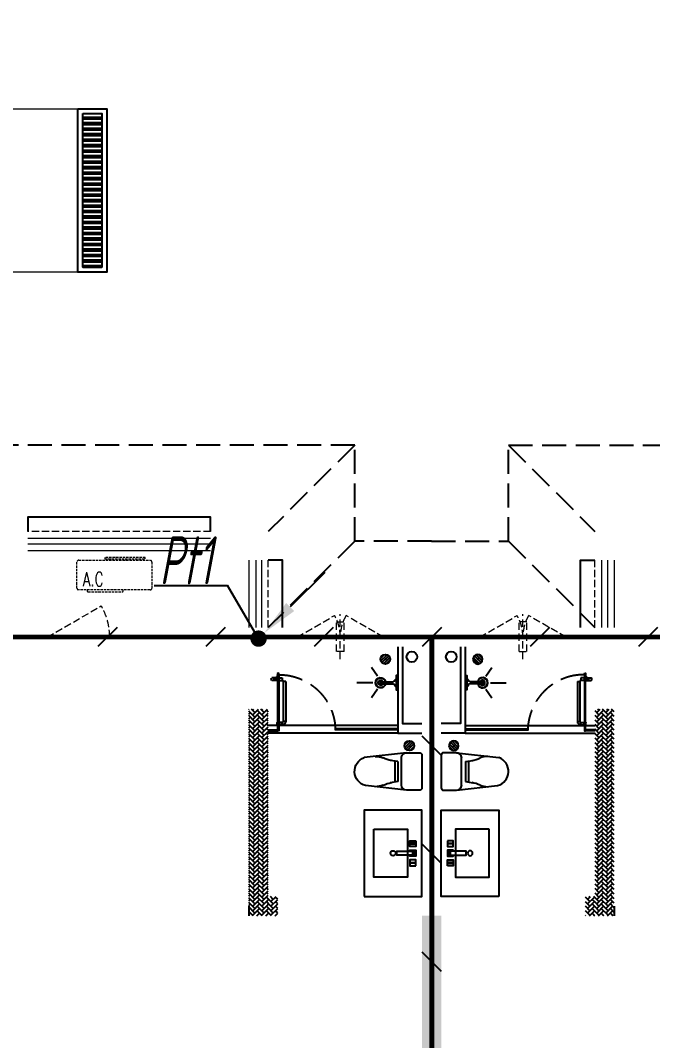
# Model space of a CAD drawing. Extents: x 2803505 to 5851001, y -1372902 to 24339.
# Drawn here: x 2952627 to 2959206, y -770862 to -760242 of the extents above; entities that cross this region are included whole.
import ezdxf
from ezdxf.enums import TextEntityAlignment as Align

# ---------------------------------------------------------------- set-up
doc = ezdxf.new("R2010")
doc.units = 0
doc.header["$LTSCALE"] = 1000
doc.header["$MEASUREMENT"] = 0
for name, pattern in [('CENTER2', [1.125, 0.75, -0.125, 0.125, -0.125]), ('DASH', [0.35, 0.25, -0.1]), ('HIDDEN', [0.375, 0.25, -0.125])]:
    doc.linetypes.add(name, pattern=pattern)
doc.layers.get('0').update_dxf_attribs({"linetype": 'CONTINUOUS'})
for name, color, linetype in [('!!电气', 1, 'CONTINUOUS'), ('DIM-照明', 7, 'CONTINUOUS'), ('IP-bath&kitchen-JOHNSON', 4, 'CONTINUOUS'), ('LVTRY', 252, 'CONTINUOUS'), ('LWIRE', 4, 'CONTINUOUS'), ('P-bath&kitchen-JOHNSON', 4, 'CONTINUOUS'), ('SHTLN', 4, 'CONTINUOUS'), ('VPIPE-中水', 122, 'CONTINUOUS'), ('WIRE-接地', 2, 'CONTINUOUS'), ('保温', 6, 'CONTINUOUS'), ('卫生间', 6, 'CONTINUOUS'), ('看线', 185, 'CONTINUOUS')]:
    doc.layers.add(name, color=color, linetype=linetype)
for name, color, linetype, lineweight in [('STAIR', 252, 'CONTINUOUS', 20), ('WINDOW', 146, 'CONTINUOUS', 20), ('平面-栏杆', 56, 'CONTINUOUS', 15), ('平面-看线', 252, 'CONTINUOUS', 15), ('平面-空调室内机', 176, 'CONTINUOUS', 9), ('平面-空调预留孔', 252, 'CONTINUOUS', 15)]:
    doc.layers.add(name, color=color, linetype=linetype, lineweight=lineweight)
doc.styles.add('_TCH_DIM', font='SIMPLEX', dxfattribs={"bigfont": 'GBCBIG'})
doc.styles.add('HZTXT', font='gbeitc.shx', dxfattribs={"width": 0.8, "height": 400, "bigfont": 'hztxt.shx'})
doc.styles.get("Standard").update_dxf_attribs({"font": 'gbenor.shx', "bigfont": 'gbcbig.shx'})
pattern_1 = [(45, (0, 0), (0, 47.4157523), [100.584, -33.528]), (135, (23.708, 23.708), (3e-15, 47.4157523), [100.584, -33.528])]

# ---------------------------------------------------------------- blocks, each defined once
blk = doc.blocks.new('rrrrrrrrrrrra')
at = {"color": 8}
for p, q in [((-112, 459), (-112, 324)), ((253, 484), (-87, 484)), ((278, 324), (278, 459)), ((-112, 324), (-64, -103)), ((278, 324), (228, -116)), ((-59, 271), (224, 271)), ((-21, 232), (-34, 154)), ((186, 232), (-21, 232)), ((186, 232), (199, 154)), ((191, 200), (-26, 200))]:
    blk.add_line(p, q, dxfattribs=at)
for centre, radius, start, end in [((-87, 459), 25, 90, 180), ((253, 459), 25, 0, 90), ((-59, 324), 53.3, 180, 270), ((224, 324), 53.3, 270, 0), ((-323, 210), 294, 333.5369, 351.4828), ((488, 210), 294, 188.5172, 206.4631), ((149, -3), 224, 158.5202, 180), ((16, -3), 224, 0, 21.4798), ((84, -64), 153, 195.0773, 340.1181)]:
    blk.add_arc(centre, radius, start, end, dxfattribs=at)
blk = doc.blocks.new('A$C1E0F638F')
for points in [[(500, 435), (500, 85), (0, 85), (0, 435)], [(270, 30), (230, 30), (230, 195), (270, 195)], [(120, 0), (180, 0), (180, 60), (120, 60)], [(147, 55), (153, 55), (153, 5), (147, 5)], [(230, 30), (270, 30), (270, 10), (230, 10)], [(380, 0), (320, 0), (320, 60), (380, 60)], [(353, 55), (347, 55), (347, 5), (353, 5)]]:
    blk.add_lwpolyline(points, close=True)
blk.add_lwpolyline([(270, 60), (280, 60), (280, 0), (220, 0), (220, 60), (230, 60)])
blk.add_circle((250, 236), 26)
blk = doc.blocks.new('$lvtry$00000171')
for p, q in [((-74, 11), (-11, 74)), ((-70, -27), (27, 70)), ((-53, -53), (53, 53)), ((-27, -70), (70, 27)), ((11, -74), (74, -11))]:
    blk.add_line(p, q)
blk.add_circle((0, 0), 75)
blk.add_point((0, 0))
blk = doc.blocks.new('A$C5DCB2F21')
at = {"layer": 'IP-bath&kitchen-JOHNSON', "color": 8}
for p, q in [((74, 0), (-74, 0)), ((-10, -174), (-10, -49)), ((11, -174), (11, -49)), ((-68, -213), (-158, -275)), ((0, -261), (0, -425)), ((68, -213), (158, -275))]:
    blk.add_line(p, q, dxfattribs=at)
blk.add_lwpolyline([(74, 0), (74, -16), (-74, -16), (-74, 0)], dxfattribs=at)
for points in [[(-26, -31, -0.364142), (-38, -16, -0.020495)], [(-10, -49, 0.214893), (-26, -31, 7.649644)], [(11, -49, -0.21439), (26, -31, -7.649644)], [(26, -31, 0.364142), (38, -16, 0.020495)]]:
    blk.add_lwpolyline(points, format="xyb", dxfattribs=at)
blk.add_arc((0, -174), 10.5, 180, 0, dxfattribs=at)
for centre, major_axis, ratio, start_param, end_param in [((0, -181), (53.6, 0), 0.987577, 1.76809, 7.656688), ((0, -179), (-51, 0), 0.990052, -1.36297, 4.504563), ((0, -178), (-26.8, 0), 0.994812, -1.167677, 4.309269), ((-12, -165), (0, 1.43), 0.85, -1.570796, 4.712389), ((-12, -189), (0, 1.43), 0.85, 4.712389, 10.995574), ((12, -165), (0, 1.43), 0.85, 4.712389, 10.995574), ((12, -189), (0, 1.43), 0.85, 4.712389, 10.995574)]:
    blk.add_ellipse(centre, major_axis=major_axis, ratio=ratio, start_param=start_param, end_param=end_param, dxfattribs=at)
blk = doc.blocks.new('GDGDRGDGRD')
blk.add_hatch(color=252).paths.add_polyline_path([(491782, 524769), (491781, 524772), (491773, 524768), (491774, 524766)])
at = {"color": 252}
for p, q in [((491771, 524768), (491783, 524773)), ((491772, 524768), (491772, 524768)), ((491772, 524768), (491774, 524765)), ((491783, 524761), (491772, 524761)), ((491783, 524760), (491772, 524760)), ((491772, 524752), (491774, 524751)), ((491773, 524760), (491773, 524740)), ((491774, 524765), (491783, 524769)), ((491778, 524771), (491778, 524732)), ((491783, 524752), (491781, 524752)), ((491782, 524772), (491783, 524773)), ((491782, 524772), (491783, 524769)), ((491783, 524760), (491783, 524739)), ((491774, 524751), (491772, 524751)), ((491781, 524752), (491783, 524752))]:
    blk.add_line(p, q, dxfattribs=at)
for centre, radius, start, end in [((491784, 524755), 13.5, 155.1524, 208.9779), ((491772, 524767), 1, 111.5266, 175.7652), ((491791, 524767), 20.5, 177.9915, 196.9003), ((491772, 524767), 0.5, 112.733, 178.0542), ((491791, 524767), 19.5, 177.4658, 196.2484), ((491786, 524755), 14.6, 161.8973, 193.7147), ((491783, 524772), 0.5, 340.7609, 112.533), ((491783, 524772), 1.17, 340.0401, 112.533), ((491804, 524765), 20.6, 160.0401, 190.8473), ((491807, 524764), 24, 160.7609, 187.0487), ((491772, 524755), 13.4, 330.1502, 25.0815), ((491771, 524755), 12.4, 343.9451, 21.3478), ((491781, 524753), 9.42, 188.0154, 204.2283), ((491772, 524749), 0.5, 208.9779, 24.2283), ((491772, 524754), 11.7, 335.4186, 349.5177), ((491783, 524749), 0.5, 155.4186, 330.1502)]:
    blk.add_arc(centre, radius, start, end, dxfattribs=at)
blk.add_open_spline([(491773, 524740), (491773, 524740), (491775, 524738), (491778, 524742), (491781, 524740), (491783, 524739)], degree=3, knots=[0, 0, 0, 0, 3.066329, 6.218313, 11.124135, 11.124135, 11.124135, 11.124135])
at = {"layer": 'IP-bath&kitchen-JOHNSON', "color": 252}
for p, q in [((490533, 524228), (491883, 524228)), ((490533, 524193), (491183, 524193)), ((490533, 524183), (491183, 524183)), ((490533, 524148), (491883, 524148)), ((491183, 524183), (491183, 524193)), ((491883, 524183), (491783, 524183)), ((491783, 524173), (491783, 524183)), ((491883, 524173), (491783, 524173))]:
    blk.add_line(p, q, dxfattribs=at)
for points in [[(490533, 525048), (490533, 524148), (490283, 524148)], [(490483, 525048), (490483, 524248), (490283, 524248)]]:
    blk.add_lwpolyline(points, dxfattribs=at)
at = {"layer": 'LVTRY', "color": 252}
blk.add_lwpolyline([(490883, 522448), (490283, 522448), (490283, 523348), (490883, 523348)], close=True, dxfattribs=at)
at = {"layer": 'P-bath&kitchen-JOHNSON', "color": 252}
for p, q in [((491699, 524687), (491699, 524271)), ((491699, 524687), (491725, 524687)), ((491725, 524687), (491725, 524271)), ((491735, 524723), (491735, 524697)), ((491767, 524723), (491735, 524723)), ((491767, 524697), (491735, 524697)), ((491772, 524735), (491779, 524735)), ((491772, 524706), (491772, 524735)), ((491772, 524706), (491779, 524706)), ((491775, 524735), (491778, 524733)), ((491775, 524716), (491775, 524735)), ((491775, 524725), (491775, 524706)), ((491775, 524706), (491778, 524708)), ((491778, 524718), (491778, 524733)), ((491778, 524718), (491778, 524708)), ((491779, 524735), (491781, 524734)), ((491779, 524733), (491779, 524735)), ((491779, 524708), (491779, 524706)), ((491779, 524706), (491781, 524707)), ((491781, 524733), (491781, 524734)), ((491781, 524708), (491781, 524707)), ((491789, 524723), (491843, 524723)), ((491789, 524697), (491843, 524697)), ((491794, 524735), (491797, 524735)), ((491794, 524735), (491794, 524706)), ((491794, 524706), (491797, 524706)), ((491797, 524735), (491799, 524733)), ((491797, 524735), (491797, 524718)), ((491797, 524706), (491797, 524723)), ((491797, 524706), (491799, 524708)), ((491799, 524708), (491799, 524733)), ((491820, 524697), (491820, 524723)), ((491699, 524271), (491725, 524271)), ((491735, 524235), (491735, 524261)), ((491735, 524261), (491767, 524261)), ((491735, 524235), (491767, 524235)), ((491769, 524263), (491767, 524261)), ((491767, 524261), (491767, 524235)), ((491769, 524233), (491767, 524235)), ((491769, 524263), (491769, 524233)), ((491772, 524263), (491769, 524263)), ((491772, 524233), (491769, 524233)), ((491772, 524263), (491772, 524233)), ((491784, 524263), (491786, 524263)), ((491784, 524233), (491784, 524263)), ((491784, 524233), (491786, 524233)), ((491786, 524233), (491786, 524263)), ((491786, 524263), (491788, 524261)), ((491788, 524235), (491788, 524261))]:
    blk.add_line(p, q, dxfattribs=at)
blk.add_lwpolyline([(491783, 524173), (491783, 524760), (491773, 524760), (491773, 524173)], close=True, dxfattribs=at)
at = {"layer": 'P-bath&kitchen-JOHNSON', "color": 252, "linetype": 'DASH'}
blk.add_arc((491769, 524171), 586, 89.7967, 179.3922, dxfattribs=at)
at = {"layer": 'P-bath&kitchen-JOHNSON', "color": 252}
blk.add_arc((491835, 524710), 15.3, 304.053, 55.9616, dxfattribs=at)
for centre, major_axis, start_param, end_param in [((491735, 524687), (0, 10.4), 0, 1.570796), ((491735, 524271), (0, 35.7), 1.570796, 3.141593), ((491735, 524271), (0, 10.4), 1.570796, 3.141593)]:
    blk.add_ellipse(centre, major_axis=major_axis, ratio=1, start_param=start_param, end_param=end_param, dxfattribs=at)
at = {"layer": 'IP-bath&kitchen-JOHNSON', "color": 252, "rotation": 90.008488524447}
blk.add_blockref('A$C5DCB2F21', (490533, 524673), dxfattribs=at)
at = {"layer": 'LVTRY', "color": 252, "xscale": -0.6666666667107826, "yscale": 0.6666666667107826}
for p in [(490663, 524918), (490413, 524018)]:
    blk.add_blockref('$lvtry$00000171', p, dxfattribs=at)
at = {"layer": 'LVTRY', "color": 252, "extrusion": (0, 0, -1), "xscale": -1, "zscale": -1, "rotation": 270}
blk.add_blockref('rrrrrrrrrrrra', (-490766, 523666), dxfattribs=at)
at = {"layer": 'LVTRY', "color": 252, "xscale": -1, "rotation": 270}
blk.add_blockref('A$C1E0F638F', (490347, 522649), dxfattribs=at)
blk = doc.blocks.new('GDFGDGRD')
at = {"layer": '保温', "linetype": 'ByBlock', "ltscale": 10}
h = blk.add_hatch(dxfattribs=at)
h.set_pattern_fill('AR-HBONE', color=251, scale=55)
h.set_pattern_definition(pattern_1)
h.paths.add_polyline_path([(443716, 370024), (443716, 372174), (443916, 372174), (443916, 370024)])
h = blk.add_hatch(dxfattribs=at)
h.set_pattern_fill('AR-HBONE', color=251, scale=55)
h.set_pattern_definition(pattern_1)
h.paths.add_polyline_path([(443916, 370024), (443916, 370224), (444016, 370224), (444016, 370024)])
at = {"layer": '保温', "color": 251, "linetype": 'ByBlock', "ltscale": 10}
blk.add_line((443716, 370124), (443716, 370024), dxfattribs=at)
blk = doc.blocks.new('dongkong')
at = {"layer": '平面-空调预留孔', "color": 8, "linetype": 'HIDDEN', "ltscale": 0.3}
for p, q in [((-603836, 210821), (-603836, 210511)), ((-603836, 210821), (-603756, 210821)), ((-603796, 210900), (-603796, 210431)), ((-603756, 210821), (-603756, 210511))]:
    blk.add_line(p, q, dxfattribs=at)
blk.add_lwpolyline([(-603756, 210511), (-603836, 210511)], dxfattribs=at)
blk = doc.blocks.new('A$C718F517F')
at = {"layer": '保温', "linetype": 'Continuous', "ltscale": 10}
h = blk.add_hatch(dxfattribs=at)
h.set_pattern_fill('HEX', color=251, scale=10, angle=90, style=0)
h.set_pattern_definition([(90, (-503782.455, -514000.21), (-16.49778, 1e-15), [9.525, -19.05]), (210, (-503782.455, -514000.21), (8.24889, -14.2874966), [9.525, -19.05]), (150, (-503782.455, -513990.684), (-8.24889, -14.2874966), [9.525, -19.05])])
h.paths.add_polyline_path([(0, 2048), (200, 2048), (200, 4900), (0, 4900)])
h = blk.add_hatch(dxfattribs=at)
h.set_pattern_fill('HEX', color=251, scale=10, angle=90, style=0)
h.set_pattern_definition([(90, (-503782.47, -516048.461), (-16.49778, 1e-15), [9.525, -19.05]), (210, (-503782.47, -516048.461), (8.24889, -14.2874966), [9.525, -19.05]), (150, (-503782.47, -516038.936), (-8.24889, -14.2874966), [9.525, -19.05])])
h.paths.add_polyline_path([(0, 0), (200, 0), (200, 398), (0, 398)])
at = {"layer": '保温', "color": 251, "linetype": 'ByBlock', "ltscale": 10}
blk.add_line((0, 0), (200, 0), dxfattribs=at)
blk = doc.blocks.new('A$C148B7D8E')
at = {"layer": '卫生间', "color": 252, "linetype": 'DASH'}
for p, q in [((24300, 10000), (23400, 9100)), ((24300, 9000), (23400, 8100))]:
    blk.add_line(p, q, dxfattribs=at)
blk.add_lwpolyline([(25100, 9000), (24300, 9000), (24300, 10000), (17900, 10000), (17900, 10800), (16100, 10800), (16100, 12200)], dxfattribs=at)
blk = doc.blocks.new('rtyryrtyeeretee')
at = {"layer": '平面-空调预留孔', "color": 252, "linetype": 'DASH', "ltscale": 0.1}
for p, q in [((669749, 343882), (669749, 343872)), ((669759, 343862), (670112, 343862)), ((670122, 343872), (670122, 343882))]:
    blk.add_line(p, q, dxfattribs=at)
blk.add_lwpolyline([(670353, 344221), (669933, 344221), (669933, 344206), (670353, 344206)], close=True, dxfattribs=at)
blk.add_lwpolyline([(670402, 343882), (669662, 343882, -0.414214), (669642, 343902), (669642, 344172, -0.414214), (669662, 344192), (670402, 344192, -0.414214), (670422, 344172), (670422, 343902, -0.414214)], format="xyb", close=True, dxfattribs=at)
for centre, start, end in [((669759, 343872), 180, 270), ((670112, 343872), 270, 0)]:
    blk.add_arc(centre, 10, start, end, dxfattribs=at)
at = {"layer": '平面-空调预留孔', "color": 252, "linetype": 'DASH', "ltscale": 0.1, "style": '_TCH_DIM', "width": 0.705882}
blk.add_text('A.C', height=146.9, dxfattribs=at).set_placement((669701, 343922))
blk = doc.blocks.new('A$C66B635E3')
h = blk.add_hatch()
h.set_pattern_fill('ANSI32', color=252, scale=12, angle=135)
h.set_pattern_definition([(180, (21319.747, 14600.246), (-4e-15, -57.15), []), (180, (21300.697, 14619.296), (-4e-15, -57.15), [])])
h.paths.add_polyline_path([(21370, 12950), (21570, 12950), (21570, 14550), (21370, 14550)])
at = {"color": 252}
for points in [[(21320, 14600), (21620, 14600), (21620, 12900), (21320, 12900)], [(21370, 14550), (21570, 14550), (21570, 12950), (21370, 12950)]]:
    blk.add_lwpolyline(points, close=True, dxfattribs=at)
at = {"layer": 'STAIR', "color": 252}
blk.add_lwpolyline([(19820, 14600), (21320, 14600), (21320, 12900), (19820, 12900)], close=True, dxfattribs=at)
at = {"layer": 'VPIPE-中水', "color": 252, "linetype": 'Continuous'}
for centre in [(24795, 8895), (25205, 8895)]:
    blk.add_circle(centre, 55, dxfattribs=at)
at = {"layer": 'WINDOW', "color": 252, "linetype": 'DASH', "ltscale": 0.3}
for points in [[(21000, 9100), (21563, 9425, -0.131485), (21650, 9100)], [(23600, 9100), (23990, 9325, -0.131605), (24050, 9100)], [(24500, 9100), (24110, 9325, 0.131605), (24050, 9100)], [(25500, 9100), (25890, 9325, -0.131605), (25950, 9100)], [(26400, 9100), (26010, 9325, 0.131605), (25950, 9100)]]:
    blk.add_lwpolyline(points, format="xyb", dxfattribs=at)
at = {"layer": '平面-栏杆', "color": 252}
for points in [[(20800, 10130), (22700, 10130)], [(20800, 10070), (22700, 10070)], [(23170, 9900), (23170, 9200)], [(23230, 9900), (23230, 9200)], [(26770, 9900), (26770, 9200)], [(26830, 9900), (26830, 9200)]]:
    blk.add_lwpolyline(points, dxfattribs=at)
at = {"layer": '平面-看线', "color": 252, "linetype": 'DASH', "ltscale": 0.3}
for p, q in [((23300, 9200), (23300, 9900)), ((26700, 9200), (26700, 9900))]:
    blk.add_line(p, q, dxfattribs=at)
blk.add_lwpolyline([(22700, 10200), (20800, 10200)], dxfattribs=at)
at = {"layer": '平面-看线', "color": 252}
for points in [[(22700, 10000), (20800, 10000)], [(23100, 9900), (23100, 9200)], [(26900, 9900), (26900, 9200)]]:
    blk.add_lwpolyline(points, dxfattribs=at)
at = {"layer": '看线', "color": 252, "ltscale": 0.5}
for points in [[(22700, 10200), (22700, 10350), (20800, 10350), (20800, 10200)], [(23450, 9200), (23450, 9900), (23300, 9900)], [(26550, 9200), (26550, 9900), (26700, 9900)]]:
    blk.add_lwpolyline(points, dxfattribs=at)
at = {"color": 252}
for name, p in [('A$C148B7D8E', (-100, 1100)), ('rtyryrtyeeretee', (-648332, -334291)), ('GDFGDGRD', (-420617, -363824)), ('GDGDRGDGRD', (-465182, -516048)), ('A$C718F517F', (24900, 1300))]:
    blk.add_blockref(name, p, dxfattribs=at)
at = {"color": 252, "xscale": -1}
for name, p in [('A$C148B7D8E', (50100, 1100)), ('GDFGDGRD', (470617, -363824)), ('GDGDRGDGRD', (515182, -516048))]:
    blk.add_blockref(name, p, dxfattribs=at)
at = {"layer": '平面-空调室内机', "color": 252, "ltscale": 0.3, "rotation": 180}
blk.add_blockref('dongkong', (-579746, 219771), dxfattribs=at)
at = {"layer": '平面-空调室内机', "color": 252, "ltscale": 0.3, "xscale": -1, "rotation": 180}
blk.add_blockref('dongkong', (629746, 219771), dxfattribs=at)
blk = doc.blocks.new('$TelecSys$00000008')
blk.add_line((0.4, 0.4), (-0.4, -0.4))
blk = doc.blocks.new('$TelecSys$00000078')
for p, q in [((1.15, 1.15), (0.55, 0.55)), ((0.104, 0.104), (0.104, 0.104)), ((-0.104, -0.104), (-0.104, -0.104))]:
    blk.add_line(p, q)
at = {"const_width": 0.142}
blk.add_lwpolyline([(-0.071, 0, 1), (0.071, 0, 1)], format="xyb", close=True, dxfattribs=at)
blk.add_solid([(0.62, 0.48), (0.48, 0.62), (0.1, 0.1)])
at = {"width": 0.8, "flags": 9}
blk.add_attdef('A', (0, 0), '', height=0.00002, dxfattribs=at)

msp = doc.modelspace()

# ---------------------------------------------------------------- linework, layer by layer
at = {"layer": 'DIM-照明', "color": 7, "ltscale": 0.8}
for p in [(2954018.1, -766123.7), (2955145.9, -766747.7)]:
    msp.add_line(p, (2954783.4, -766123.7), dxfattribs=at)
at = {"layer": 'WIRE-接地', "color": 2, "linetype": 'CENTER2', "const_width": 50}
for points in [[(2940504.8, -760267.5), (2946919.2, -760267.5), (2946919.2, -762753), (2946608.3, -762753), (2946608.3, -764866.5), (2948712.8, -764866.5), (2948712.8, -765665), (2948712.8, -766660.7), (2965103.8, -766660.7), (2965103.8, -764865.5), (2967204.5, -764865.5), (2967204.5, -762864.5), (2966907.6, -762862.1), (2966907.6, -760266.7), (2973308.4, -760266.7), (2973308.4, -762764.5), (2971607.9, -762764.5), (2971607.9, -764861), (2973713.8, -764861)], [(2956908.3, -766660.7), (2956908.3, -774549.2)]]:
    msp.add_lwpolyline(points, dxfattribs=at)

# ---------------------------------------------------------------- block references
at = {"layer": '!!电气'}
msp.add_blockref('A$C66B635E3', (2931906, -775762.1), dxfattribs=at)
at = {"layer": 'LWIRE', "color": 2, "xscale": 600, "yscale": 600, "zscale": 600}
msp.add_blockref('$TelecSys$00000078', (2955105.6, -766677.7), dxfattribs=at)
at = {"layer": 'SHTLN', "color": 2, "xscale": 250, "yscale": 250, "zscale": 250}
for p in [(2953533.3, -766660.7), (2954658.3, -766660.7), (2955783.3, -766660.7), (2956908.3, -766660.7), (2958033.3, -766660.7), (2959158.3, -766660.7)]:
    msp.add_blockref('$TelecSys$00000008', p, dxfattribs=at)
at = {"layer": 'SHTLN', "color": 2, "xscale": 250, "yscale": 250, "zscale": 250, "rotation": 270}
for p in [(2956908.3, -767792.5), (2956908.3, -768917.5), (2956908.3, -770042.5)]:
    msp.add_blockref('$TelecSys$00000008', p, dxfattribs=at)

# ---------------------------------------------------------------- texts
at = {"layer": 'DIM-照明', "color": 7, "ltscale": 0.8, "style": 'HZTXT', "width": 0.7}
msp.add_text('Pt1', height=500, dxfattribs=at).set_placement((2954348.8, -765862), align=Align.MIDDLE)

doc.saveas('drawing.dxf')
